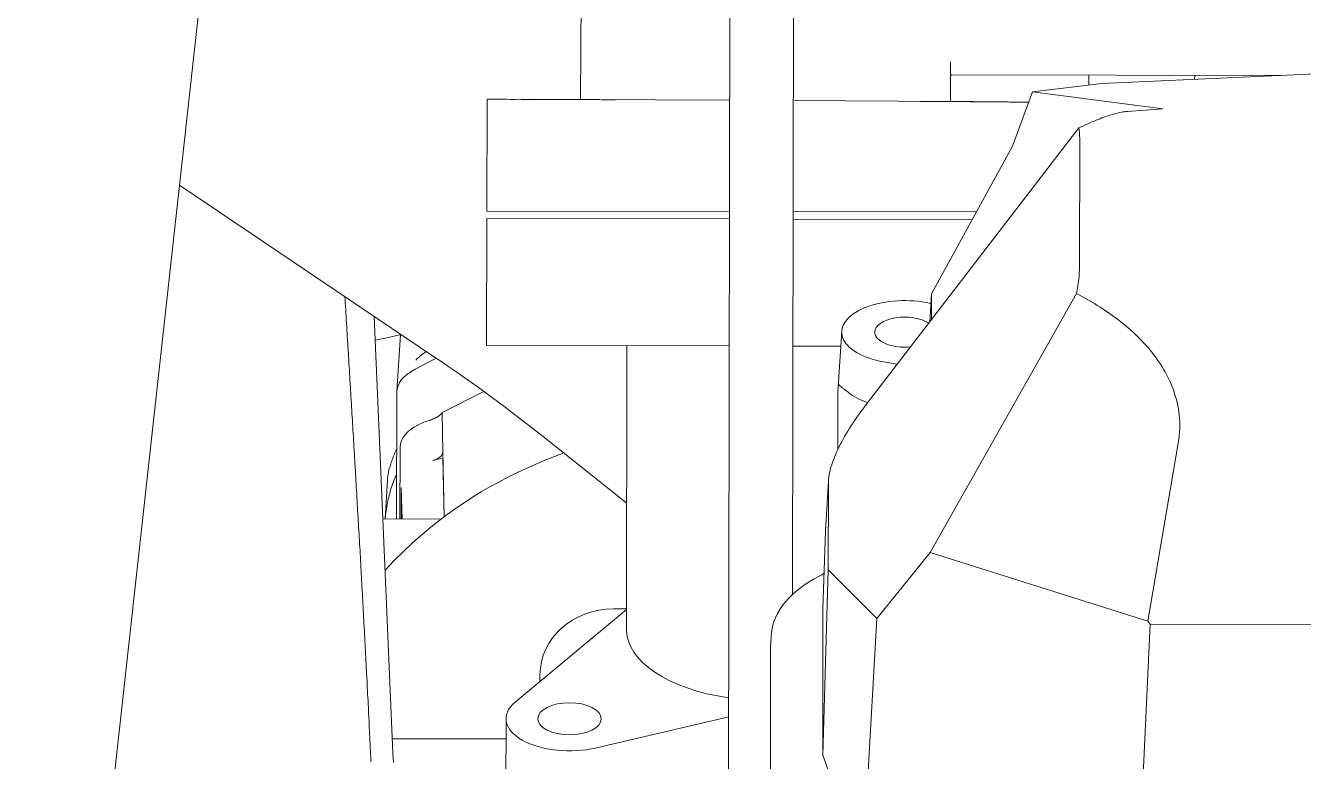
# Model space of a CAD drawing. Extents: x 766778 to 845620, y 133762 to 209800.
# Drawn here: x 784416.7 to 784607.9, y 191083.1 to 191193.3 of the extents above; entities that cross this region are included whole.
import ezdxf

# ---------------------------------------------------------------- set-up
doc = ezdxf.new("R2010")
doc.units = 0
doc.header["$MEASUREMENT"] = 0
doc.layers.get('0').update_dxf_attribs({"color": 1, "linetype": 'CONTINUOUS'})
doc.layers.add('LA-4748_SHOWN', color=2, linetype='CONTINUOUS', lineweight=53)

# ---------------------------------------------------------------- blocks, each defined once
blk = doc.blocks.new('ENGINE')
at = {"layer": 'LA-4748_SHOWN', "color": 252, "lineweight": 5}
for p, q in [((943367.47, 205658.89), (943399.24, 205938.27)), ((943451.31, 205880.37), (943451.73, 205927.64)), ((943472.93, 205746.94), (943473.73, 205899.29)), ((943482.76, 205806.15), (943483.25, 205899.24)), ((943506.66, 205879.88), (943506.71, 205885.79)), ((943506.84, 205883.83), (943506.7, 205883.76)), ((943506.89, 205883.85), (943506.84, 205883.83)), ((943506.88, 205883.85), (943556.13, 205883.59)), ((943506.9, 205883.85), (943506.89, 205883.85)), ((943527.39, 205882.25), (943527.4, 205883.74)), ((943529.33, 205882.47), (943572.77, 205884.28)), ((943543.22, 205883.05), (943543.23, 205883.66)), ((943515.93, 205873.14), (943518.93, 205881.28)), ((943518.93, 205881.28), (943529.33, 205882.47)), ((943538.45, 205878.68), (943518.93, 205881.28)), ((943437.23, 205863.71), (943437.31, 205880.44)), ((943440.28, 205880.43), (943437.31, 205880.44)), ((943443.91, 205880.41), (943437.31, 205880.44)), ((943440.28, 205880.43), (943440.72, 205880.42)), ((943440.72, 205880.42), (943441.15, 205880.42)), ((943441.15, 205880.42), (943441.57, 205880.42)), ((943441.57, 205880.42), (943441.99, 205880.42)), ((943441.99, 205880.42), (943442.4, 205880.41)), ((943442.4, 205880.41), (943442.81, 205880.41)), ((943442.81, 205880.41), (943443.22, 205880.41)), ((943443.22, 205880.41), (943443.62, 205880.41)), ((943443.62, 205880.41), (943444.01, 205880.4)), ((943443.94, 205880.41), (943443.91, 205880.41)), ((943444.03, 205880.41), (943443.94, 205880.41)), ((943444.01, 205880.4), (943444.4, 205880.4)), ((943444.17, 205880.41), (943444.03, 205880.41)), ((943444.37, 205880.41), (943444.17, 205880.41)), ((943444.62, 205880.41), (943444.37, 205880.41)), ((943444.4, 205880.4), (943444.79, 205880.4)), ((943444.91, 205880.4), (943444.62, 205880.41)), ((943444.79, 205880.4), (943445.17, 205880.4)), ((943445.23, 205880.4), (943444.91, 205880.4)), ((943445.17, 205880.4), (943445.55, 205880.39)), ((943445.6, 205880.4), (943445.23, 205880.4)), ((943445.55, 205880.39), (943445.92, 205880.39)), ((943446, 205880.4), (943445.6, 205880.4)), ((943445.92, 205880.39), (943446.3, 205880.39)), ((943446.42, 205880.4), (943446, 205880.4)), ((943446.3, 205880.39), (943446.66, 205880.39)), ((943446.86, 205880.39), (943446.42, 205880.4)), ((943446.66, 205880.39), (943447.03, 205880.38)), ((943446.86, 205880.39), (943447.74, 205880.39)), ((943447.03, 205880.38), (943447.39, 205880.38)), ((943447.39, 205880.38), (943447.75, 205880.38)), ((943448.17, 205880.39), (943447.74, 205880.39)), ((943447.75, 205880.38), (943448.11, 205880.37)), ((943448.11, 205880.37), (943448.46, 205880.37)), ((943448.6, 205880.38), (943448.17, 205880.39)), ((943448.46, 205880.37), (943448.81, 205880.37)), ((943449.01, 205880.38), (943448.6, 205880.38)), ((943448.81, 205880.37), (943449.16, 205880.37)), ((943449.38, 205880.38), (943449.01, 205880.38)), ((943449.16, 205880.37), (943449.51, 205880.36)), ((943449.72, 205880.38), (943449.38, 205880.38)), ((943449.51, 205880.36), (943449.85, 205880.36)), ((943450, 205880.38), (943449.72, 205880.38)), ((943449.85, 205880.36), (943450.19, 205880.36)), ((943450.25, 205880.38), (943450, 205880.38)), ((943450.19, 205880.36), (943450.53, 205880.36)), ((943450.45, 205880.37), (943450.25, 205880.38)), ((943450.6, 205880.37), (943450.45, 205880.37)), ((943450.53, 205880.36), (943450.87, 205880.35)), ((943450.68, 205880.37), (943450.6, 205880.37)), ((943450.71, 205880.37), (943450.68, 205880.37)), ((943451.31, 205880.37), (943450.71, 205880.37)), ((943450.87, 205880.35), (943451.21, 205880.35)), ((943451.21, 205880.35), (943451.55, 205880.35)), ((943473.63, 205880.17), (943451.31, 205880.37)), ((943451.55, 205880.35), (943451.88, 205880.35)), ((943451.88, 205880.35), (943452.21, 205880.34)), ((943452.21, 205880.34), (943452.54, 205880.34)), ((943452.54, 205880.34), (943452.87, 205880.34)), ((943452.87, 205880.34), (943453.2, 205880.34)), ((943453.2, 205880.34), (943453.53, 205880.33)), ((943453.53, 205880.33), (943453.86, 205880.33)), ((943453.86, 205880.33), (943454.19, 205880.33)), ((943454.19, 205880.33), (943454.51, 205880.32)), ((943454.51, 205880.32), (943454.84, 205880.32)), ((943454.84, 205880.32), (943455.16, 205880.32)), ((943455.16, 205880.32), (943455.49, 205880.32)), ((943455.49, 205880.32), (943455.81, 205880.31)), ((943455.81, 205880.31), (943456.14, 205880.31)), ((943456.14, 205880.31), (943456.46, 205880.31)), ((943506.66, 205879.88), (943483.15, 205880.09)), ((943506.66, 205879.88), (943507.91, 205879.86)), ((943507.92, 205879.86), (943507.91, 205879.86)), ((943507.93, 205879.86), (943507.92, 205879.86)), ((943507.96, 205879.86), (943507.93, 205879.86)), ((943508.01, 205879.86), (943507.96, 205879.86)), ((943508.06, 205879.86), (943508.01, 205879.86)), ((943508.13, 205879.86), (943508.06, 205879.86)), ((943508.21, 205879.86), (943508.13, 205879.86)), ((943508.3, 205879.86), (943508.21, 205879.86)), ((943508.4, 205879.86), (943508.3, 205879.86)), ((943508.51, 205879.86), (943508.4, 205879.86)), ((943508.63, 205879.85), (943508.51, 205879.86)), ((943508.75, 205879.85), (943508.63, 205879.85)), ((943508.89, 205879.85), (943508.75, 205879.85)), ((943509.03, 205879.85), (943508.89, 205879.85)), ((943509.18, 205879.85), (943509.03, 205879.85)), ((943509.35, 205879.85), (943509.18, 205879.85)), ((943509.52, 205879.84), (943509.35, 205879.85)), ((943509.7, 205879.84), (943509.52, 205879.84)), ((943509.88, 205879.84), (943509.7, 205879.84)), ((943510.07, 205879.84), (943509.88, 205879.84)), ((943510.27, 205879.83), (943510.07, 205879.84)), ((943510.47, 205879.83), (943510.27, 205879.83)), ((943510.66, 205879.83), (943510.47, 205879.83)), ((943510.64, 205879.82), (943510.79, 205879.82)), ((943510.86, 205879.83), (943510.66, 205879.83)), ((943510.79, 205879.82), (943510.94, 205879.82)), ((943510.94, 205879.82), (943511.09, 205879.81)), ((943511.18, 205879.82), (943510.95, 205879.83)), ((943511.09, 205879.81), (943511.24, 205879.81)), ((943511.42, 205879.82), (943511.18, 205879.82)), ((943511.24, 205879.81), (943511.39, 205879.81)), ((943511.39, 205879.81), (943511.54, 205879.81)), ((943511.65, 205879.82), (943511.42, 205879.82)), ((943511.54, 205879.81), (943511.7, 205879.81)), ((943511.89, 205879.81), (943511.65, 205879.82)), ((943511.7, 205879.81), (943511.85, 205879.81)), ((943511.85, 205879.81), (943512, 205879.8)), ((943512.13, 205879.81), (943511.89, 205879.81)), ((943512, 205879.8), (943512.16, 205879.8)), ((943512.36, 205879.81), (943512.13, 205879.81)), ((943512.16, 205879.8), (943512.31, 205879.8)), ((943512.31, 205879.8), (943512.47, 205879.8)), ((943512.59, 205879.81), (943512.36, 205879.81)), ((943512.47, 205879.8), (943512.62, 205879.8)), ((943512.81, 205879.8), (943512.59, 205879.81)), ((943512.62, 205879.8), (943512.78, 205879.8)), ((943512.78, 205879.8), (943512.93, 205879.79)), ((943513.02, 205879.8), (943512.81, 205879.8)), ((943512.93, 205879.79), (943513.09, 205879.79)), ((943513.22, 205879.8), (943513.02, 205879.8)), ((943513.09, 205879.79), (943513.25, 205879.79)), ((943513.41, 205879.8), (943513.22, 205879.8)), ((943513.25, 205879.79), (943513.41, 205879.79)), ((943513.58, 205879.79), (943513.41, 205879.8)), ((943513.41, 205879.79), (943513.57, 205879.79)), ((943513.57, 205879.79), (943513.73, 205879.78)), ((943513.75, 205879.79), (943513.58, 205879.79)), ((943513.73, 205879.78), (943513.89, 205879.78)), ((943513.91, 205879.79), (943513.75, 205879.79)), ((943513.89, 205879.78), (943514.05, 205879.78)), ((943514.06, 205879.79), (943513.91, 205879.79)), ((943514.05, 205879.78), (943514.21, 205879.78)), ((943514.19, 205879.79), (943514.06, 205879.79)), ((943514.31, 205879.78), (943514.19, 205879.79)), ((943514.21, 205879.78), (943514.37, 205879.78)), ((943514.42, 205879.78), (943514.31, 205879.78)), ((943514.37, 205879.78), (943514.53, 205879.78)), ((943514.51, 205879.78), (943514.42, 205879.78)), ((943514.58, 205879.78), (943514.51, 205879.78)), ((943514.53, 205879.78), (943514.69, 205879.77)), ((943514.64, 205879.78), (943514.58, 205879.78)), ((943514.68, 205879.78), (943514.64, 205879.78)), ((943514.7, 205879.78), (943514.68, 205879.78)), ((943514.69, 205879.77), (943514.85, 205879.77)), ((943514.71, 205879.78), (943514.7, 205879.78)), ((943514.71, 205879.78), (943518.36, 205879.73)), ((943514.85, 205879.77), (943515, 205879.77)), ((943515, 205879.77), (943515.16, 205879.77)), ((943515.16, 205879.77), (943515.32, 205879.77)), ((943515.32, 205879.77), (943515.48, 205879.76)), ((943515.48, 205879.76), (943515.65, 205879.76)), ((943515.65, 205879.76), (943515.81, 205879.76)), ((943515.81, 205879.76), (943515.97, 205879.76)), ((943515.97, 205879.76), (943516.14, 205879.76)), ((943516.14, 205879.76), (943516.3, 205879.76)), ((943516.3, 205879.76), (943516.47, 205879.75)), ((943516.47, 205879.75), (943516.63, 205879.75)), ((943516.63, 205879.75), (943516.8, 205879.75)), ((943516.8, 205879.75), (943516.97, 205879.75)), ((943516.97, 205879.75), (943517.14, 205879.75)), ((943517.14, 205879.75), (943517.31, 205879.74)), ((943517.31, 205879.74), (943517.48, 205879.74)), ((943517.48, 205879.74), (943517.65, 205879.74)), ((943517.65, 205879.74), (943517.82, 205879.74)), ((943517.82, 205879.74), (943517.99, 205879.74)), ((943517.99, 205879.74), (943518.17, 205879.73)), ((943518.17, 205879.73), (943518.34, 205879.73)), ((943529.04, 205877.22), (943529.33, 205877.33)), ((943529.33, 205877.33), (943529.62, 205877.44)), ((943529.62, 205877.44), (943529.91, 205877.54)), ((943529.91, 205877.54), (943530.19, 205877.63)), ((943530.19, 205877.63), (943530.46, 205877.72)), ((943530.46, 205877.72), (943530.73, 205877.8)), ((943530.73, 205877.8), (943530.99, 205877.88)), ((943530.99, 205877.88), (943531.25, 205877.95)), ((943531.25, 205877.95), (943531.51, 205878.01)), ((943531.51, 205878.01), (943531.76, 205878.07)), ((943531.76, 205878.07), (943532, 205878.12)), ((943532, 205878.12), (943532.24, 205878.17)), ((943532.24, 205878.17), (943532.47, 205878.21)), ((943532.47, 205878.21), (943532.7, 205878.24)), ((943532.7, 205878.24), (943532.92, 205878.27)), ((943532.92, 205878.27), (943533.14, 205878.29)), ((943538.45, 205878.68), (943533.14, 205878.29)), ((943525.88, 205875.85), (943493.74, 205834.35)), ((943525.88, 205875.85), (943526.22, 205876)), ((943526.22, 205876), (943526.55, 205876.16)), ((943526.55, 205876.16), (943526.87, 205876.31)), ((943526.87, 205876.31), (943527.19, 205876.45)), ((943527.19, 205876.45), (943527.51, 205876.59)), ((943527.51, 205876.59), (943527.83, 205876.73)), ((943527.83, 205876.73), (943528.14, 205876.86)), ((943528.14, 205876.86), (943528.44, 205876.98)), ((943528.44, 205876.98), (943528.74, 205877.1)), ((943528.74, 205877.1), (943529.04, 205877.22)), ((943525.89, 205855.02), (943525.99, 205874.32)), ((943515.93, 205873.14), (943503.72, 205851.09)), ((943391.22, 205867.74), (943429.33, 205841.88)), ((943437.12, 205843.59), (943437.22, 205862.59)), ((943437.22, 205862.59), (943473.54, 205862.4)), ((943437.23, 205863.71), (943473.54, 205863.52)), ((943483.06, 205863.47), (943510.49, 205863.33)), ((943483.06, 205862.35), (943509.87, 205862.21)), ((943415.93, 205850.98), (943415.96, 205850.48)), ((943503.41, 205812.4), (943525.43, 205851.05)), ((943503.44, 205846.86), (943503.72, 205851.09)), ((943503.7, 205847.2), (943503.72, 205851.09)), ((943525.89, 205850.8), (943525.43, 205851.05)), ((943526.34, 205850.56), (943525.89, 205850.8)), ((943526.79, 205850.31), (943526.34, 205850.56)), ((943415.96, 205850.48), (943415.98, 205849.98)), ((943415.98, 205849.98), (943416.01, 205849.48)), ((943416.01, 205849.48), (943416.04, 205848.98)), ((943416.04, 205848.98), (943416.07, 205848.48)), ((943503.62, 205849.67), (943502.93, 205849.79)), ((943527.23, 205850.05), (943526.79, 205850.31)), ((943527.67, 205849.8), (943527.23, 205850.05)), ((943528.1, 205849.54), (943527.67, 205849.8)), ((943528.53, 205849.27), (943528.1, 205849.54)), ((943528.95, 205849.01), (943528.53, 205849.27)), ((943529.36, 205848.74), (943528.95, 205849.01)), ((943529.77, 205848.46), (943529.36, 205848.74)), ((943416.07, 205848.48), (943416.1, 205847.98)), ((943416.1, 205847.98), (943416.13, 205847.48)), ((943416.13, 205847.48), (943416.16, 205846.98)), ((943416.16, 205846.98), (943416.19, 205846.48)), ((943420.31, 205848.01), (943421.6, 205815.34)), ((943530.17, 205848.19), (943529.77, 205848.46)), ((943530.57, 205847.91), (943530.17, 205848.19)), ((943530.96, 205847.62), (943530.57, 205847.91)), ((943531.35, 205847.33), (943530.96, 205847.62)), ((943531.73, 205847.04), (943531.35, 205847.33)), ((943532.1, 205846.75), (943531.73, 205847.04)), ((943532.47, 205846.45), (943532.1, 205846.75)), ((943416.19, 205846.48), (943416.22, 205845.98)), ((943416.22, 205845.98), (943416.25, 205845.48)), ((943416.25, 205845.48), (943416.27, 205844.98)), ((943416.27, 205844.98), (943416.3, 205844.48)), ((943422.41, 205844.86), (943420.45, 205844.45)), ((943424.35, 205845.27), (943422.41, 205844.86)), ((943424.22, 205845.24), (943423.67, 205836.82)), ((943490.27, 205845.56), (943489.67, 205836.48)), ((943532.83, 205846.15), (943532.47, 205846.45)), ((943533.19, 205845.85), (943532.83, 205846.15)), ((943533.54, 205845.54), (943533.19, 205845.85)), ((943533.88, 205845.23), (943533.54, 205845.54)), ((943534.22, 205844.91), (943533.88, 205845.23)), ((943534.55, 205844.59), (943534.22, 205844.91)), ((943416.3, 205844.48), (943416.33, 205843.98)), ((943416.33, 205843.98), (943416.36, 205843.48)), ((943416.36, 205843.48), (943416.39, 205842.98)), ((943416.39, 205842.98), (943416.42, 205842.48)), ((943437.12, 205843.59), (943473.44, 205843.4)), ((943457.9, 205801.03), (943458.12, 205843.48)), ((943482.96, 205843.35), (943490.12, 205843.31)), ((943534.87, 205844.27), (943534.55, 205844.59)), ((943535.19, 205843.94), (943534.87, 205844.27)), ((943535.5, 205843.61), (943535.19, 205843.94)), ((943535.8, 205843.27), (943535.5, 205843.61)), ((943536.1, 205842.93), (943535.8, 205843.27)), ((943536.38, 205842.59), (943536.1, 205842.93)), ((943416.42, 205842.48), (943416.45, 205841.98)), ((943416.45, 205841.98), (943416.48, 205841.48)), ((943416.48, 205841.48), (943416.5, 205840.98)), ((943416.5, 205840.98), (943416.53, 205840.48)), ((943426.43, 205840.1), (943429.56, 205841.73)), ((943426.5, 205841.44), (943426.56, 205841.5)), ((943426.56, 205841.5), (943426.62, 205841.56)), ((943426.62, 205841.56), (943426.68, 205841.61)), ((943426.68, 205841.61), (943426.75, 205841.67)), ((943426.75, 205841.67), (943426.81, 205841.73)), ((943426.81, 205841.73), (943426.87, 205841.78)), ((943426.87, 205841.78), (943426.93, 205841.84)), ((943426.93, 205841.84), (943427, 205841.9)), ((943427, 205841.9), (943427.06, 205841.95)), ((943427.06, 205841.95), (943427.13, 205842.01)), ((943427.13, 205842.01), (943427.19, 205842.06)), ((943427.19, 205842.06), (943427.26, 205842.12)), ((943427.26, 205842.12), (943427.32, 205842.17)), ((943427.32, 205842.17), (943427.39, 205842.22)), ((943427.39, 205842.22), (943427.46, 205842.28)), ((943427.46, 205842.28), (943427.52, 205842.33)), ((943427.52, 205842.33), (943427.59, 205842.38)), ((943427.59, 205842.38), (943427.66, 205842.43)), ((943427.66, 205842.43), (943427.73, 205842.48)), ((943427.73, 205842.48), (943427.8, 205842.53)), ((943427.8, 205842.53), (943427.87, 205842.58)), ((943427.87, 205842.58), (943427.94, 205842.63)), ((943427.94, 205842.63), (943428.01, 205842.68)), ((943428.01, 205842.68), (943428.08, 205842.73)), ((943430.39, 205841.16), (943429.33, 205841.88)), ((943431.45, 205840.43), (943430.39, 205841.16)), ((943536.67, 205842.24), (943536.38, 205842.59)), ((943536.94, 205841.89), (943536.67, 205842.24)), ((943537.21, 205841.53), (943536.94, 205841.89)), ((943537.47, 205841.17), (943537.21, 205841.53)), ((943537.72, 205840.8), (943537.47, 205841.17)), ((943416.53, 205840.48), (943416.56, 205839.98)), ((943416.56, 205839.98), (943416.59, 205839.48)), ((943416.59, 205839.48), (943416.62, 205838.98)), ((943432.5, 205839.69), (943431.45, 205840.43)), ((943433.56, 205838.95), (943432.5, 205839.69)), ((943496.49, 205840.94), (943498.55, 205840.56)), ((943537.96, 205840.43), (943537.72, 205840.8)), ((943538.2, 205840.06), (943537.96, 205840.43)), ((943538.43, 205839.68), (943538.2, 205840.06)), ((943538.64, 205839.29), (943538.43, 205839.68)), ((943538.85, 205838.9), (943538.64, 205839.29)), ((943416.62, 205838.98), (943416.65, 205838.48)), ((943416.65, 205838.48), (943416.68, 205837.98)), ((943416.68, 205837.98), (943416.7, 205837.48)), ((943416.7, 205837.48), (943416.73, 205836.98)), ((943435.66, 205837.44), (943433.56, 205838.95)), ((943437.76, 205835.9), (943435.66, 205837.44)), ((943489.75, 205837.69), (943489.76, 205837.66)), ((943489.76, 205837.66), (943489.77, 205837.62)), ((943489.77, 205837.62), (943489.79, 205837.58)), ((943489.79, 205837.58), (943489.81, 205837.55)), ((943489.81, 205837.55), (943489.83, 205837.51)), ((943489.83, 205837.51), (943489.86, 205837.47)), ((943489.86, 205837.47), (943489.9, 205837.43)), ((943489.9, 205837.43), (943489.94, 205837.39)), ((943489.94, 205837.39), (943489.98, 205837.35)), ((943489.98, 205837.35), (943490.03, 205837.3)), ((943490.03, 205837.3), (943490.09, 205837.26)), ((943490.09, 205837.26), (943490.15, 205837.21)), ((943490.15, 205837.21), (943490.21, 205837.16)), ((943490.21, 205837.16), (943490.28, 205837.1)), ((943539.05, 205838.5), (943538.85, 205838.9)), ((943539.25, 205838.1), (943539.05, 205838.5)), ((943539.43, 205837.69), (943539.25, 205838.1)), ((943539.6, 205837.28), (943539.43, 205837.69)), ((943539.77, 205836.86), (943539.6, 205837.28)), ((943416.73, 205836.98), (943416.76, 205836.48)), ((943416.76, 205836.48), (943416.79, 205835.98)), ((943416.79, 205835.98), (943416.82, 205835.48)), ((943416.82, 205835.48), (943416.85, 205834.98)), ((943423.56, 205817.67), (943423.66, 205836.67)), ((943430.44, 205833.56), (943436.68, 205836.7)), ((943439.85, 205834.34), (943437.76, 205835.9)), ((943489.66, 205836.33), (943489.62, 205827.83)), ((943490.28, 205837.1), (943490.35, 205837.05)), ((943490.35, 205837.05), (943490.43, 205836.99)), ((943490.43, 205836.99), (943490.52, 205836.93)), ((943490.52, 205836.93), (943490.61, 205836.86)), ((943490.61, 205836.86), (943490.7, 205836.79)), ((943490.7, 205836.79), (943490.8, 205836.72)), ((943490.8, 205836.72), (943490.9, 205836.64)), ((943490.9, 205836.64), (943491.01, 205836.55)), ((943491.01, 205836.55), (943491.13, 205836.46)), ((943491.13, 205836.46), (943491.24, 205836.37)), ((943539.92, 205836.44), (943539.77, 205836.86)), ((943540.06, 205836.01), (943539.92, 205836.44)), ((943540.2, 205835.57), (943540.06, 205836.01)), ((943540.32, 205835.13), (943540.2, 205835.57)), ((943416.85, 205834.98), (943416.87, 205834.48)), ((943416.87, 205834.48), (943416.9, 205833.98)), ((943416.9, 205833.98), (943416.93, 205833.48)), ((943416.93, 205833.48), (943416.96, 205832.98)), ((943430.25, 205833.34), (943430.2, 205833.29)), ((943430.3, 205833.4), (943430.25, 205833.34)), ((943430.35, 205833.45), (943430.3, 205833.4)), ((943430.4, 205833.5), (943430.35, 205833.45)), ((943430.44, 205833.56), (943430.4, 205833.5)), ((943430.44, 205833.56), (943430.53, 205827.69)), ((943441.92, 205832.75), (943439.85, 205834.34)), ((943493.1, 205833.5), (943492.79, 205833.08)), ((943493.42, 205833.92), (943493.1, 205833.5)), ((943493.74, 205834.35), (943493.42, 205833.92)), ((943540.43, 205834.68), (943540.32, 205835.13)), ((943540.53, 205834.23), (943540.43, 205834.68)), ((943540.61, 205833.76), (943540.53, 205834.23)), ((943540.68, 205833.29), (943540.61, 205833.76)), ((943416.96, 205832.98), (943416.99, 205832.48)), ((943416.99, 205832.48), (943417.02, 205831.98)), ((943417.02, 205831.98), (943417.04, 205831.48)), ((943417.04, 205831.48), (943417.07, 205830.98)), ((943428.81, 205832.51), (943428.71, 205832.48)), ((943428.91, 205832.55), (943428.81, 205832.51)), ((943429, 205832.58), (943428.91, 205832.55)), ((943429.09, 205832.62), (943429, 205832.58)), ((943429.18, 205832.65), (943429.09, 205832.62)), ((943429.27, 205832.69), (943429.18, 205832.65)), ((943429.36, 205832.73), (943429.27, 205832.69)), ((943429.44, 205832.77), (943429.36, 205832.73)), ((943429.52, 205832.82), (943429.44, 205832.77)), ((943429.6, 205832.86), (943429.52, 205832.82)), ((943429.68, 205832.9), (943429.6, 205832.86)), ((943429.75, 205832.95), (943429.68, 205832.9)), ((943429.83, 205833), (943429.75, 205832.95)), ((943429.9, 205833.04), (943429.83, 205833)), ((943429.96, 205833.09), (943429.9, 205833.04)), ((943430.03, 205833.14), (943429.96, 205833.09)), ((943430.09, 205833.19), (943430.03, 205833.14)), ((943430.15, 205833.24), (943430.09, 205833.19)), ((943430.2, 205833.29), (943430.15, 205833.24)), ((943443.98, 205831.15), (943441.92, 205832.75)), ((943491.65, 205831.42), (943491.38, 205831.01)), ((943491.92, 205831.83), (943491.65, 205831.42)), ((943492.2, 205832.24), (943491.92, 205831.83)), ((943492.49, 205832.66), (943492.2, 205832.24)), ((943492.79, 205833.08), (943492.49, 205832.66)), ((943540.74, 205832.81), (943540.68, 205833.29)), ((943540.78, 205832.32), (943540.74, 205832.81)), ((943540.8, 205831.82), (943540.78, 205832.32)), ((943540.81, 205831.3), (943540.8, 205831.82)), ((943417.07, 205830.98), (943417.1, 205830.48)), ((943417.1, 205830.48), (943417.13, 205829.98)), ((943417.13, 205829.98), (943417.16, 205829.48)), ((943417.16, 205829.48), (943417.18, 205828.98)), ((943446.03, 205829.53), (943443.98, 205831.15)), ((943446.03, 205829.53), (943457.83, 205820.07)), ((943490.65, 205829.8), (943490.43, 205829.4)), ((943490.89, 205830.2), (943490.65, 205829.8)), ((943491.13, 205830.6), (943490.89, 205830.2)), ((943491.38, 205831.01), (943491.13, 205830.6)), ((943540.65, 205829.15), (943540.72, 205829.71)), ((943540.72, 205829.71), (943540.77, 205830.25)), ((943540.77, 205830.25), (943540.8, 205830.78)), ((943540.8, 205830.78), (943540.81, 205831.3)), ((943417.18, 205828.98), (943417.21, 205828.48)), ((943417.21, 205828.48), (943417.24, 205827.98)), ((943417.24, 205827.98), (943417.27, 205827.48)), ((943423.25, 205827.36), (943423.34, 205827.56)), ((943423.34, 205827.56), (943423.43, 205827.77)), ((943423.43, 205827.77), (943423.52, 205827.97)), ((943423.52, 205827.97), (943423.62, 205828.18)), ((943424.06, 205817.67), (943424.12, 205828.44)), ((943430.51, 205827.56), (943430.5, 205827.49)), ((943430.52, 205827.62), (943430.51, 205827.56)), ((943430.53, 205827.69), (943430.52, 205827.62)), ((943430.53, 205827.69), (943430.52, 205826.74)), ((943430.53, 205827.69), (943430.68, 205817.97)), ((943489.62, 205827.83), (943489.44, 205827.45)), ((943489.81, 205828.22), (943489.62, 205827.83)), ((943490, 205828.61), (943489.81, 205828.22)), ((943490.21, 205829), (943490, 205828.61)), ((943490.43, 205829.4), (943490.21, 205829)), ((943535.95, 205802), (943540.56, 205828.59)), ((943540.56, 205828.59), (943540.65, 205829.15)), ((943417.27, 205827.48), (943417.3, 205826.98)), ((943417.3, 205826.98), (943417.32, 205826.48)), ((943417.32, 205826.48), (943417.35, 205825.98)), ((943417.35, 205825.98), (943417.38, 205825.48)), ((943422.6, 205825.55), (943422.66, 205825.75)), ((943422.66, 205825.75), (943422.72, 205825.94)), ((943422.72, 205825.94), (943422.78, 205826.14)), ((943422.78, 205826.14), (943422.85, 205826.34)), ((943422.85, 205826.34), (943422.93, 205826.54)), ((943422.93, 205826.54), (943423, 205826.75)), ((943423, 205826.75), (943423.08, 205826.95)), ((943423.08, 205826.95), (943423.16, 205827.15)), ((943423.16, 205827.15), (943423.25, 205827.36)), ((943429.13, 205826.44), (943429.02, 205826.41)), ((943429.24, 205826.48), (943429.13, 205826.44)), ((943429.35, 205826.52), (943429.24, 205826.48)), ((943429.45, 205826.56), (943429.35, 205826.52)), ((943429.55, 205826.6), (943429.45, 205826.56)), ((943429.64, 205826.64), (943429.55, 205826.6)), ((943429.73, 205826.69), (943429.64, 205826.64)), ((943429.81, 205826.74), (943429.73, 205826.69)), ((943429.9, 205826.79), (943429.81, 205826.74)), ((943429.97, 205826.84), (943429.9, 205826.79)), ((943430.05, 205826.89), (943429.97, 205826.84)), ((943430.11, 205826.95), (943430.05, 205826.89)), ((943430.18, 205827), (943430.11, 205826.95)), ((943430.23, 205827.06), (943430.18, 205827)), ((943430.29, 205827.12), (943430.23, 205827.06)), ((943430.34, 205827.18), (943430.29, 205827.12)), ((943430.38, 205827.24), (943430.34, 205827.18)), ((943430.42, 205827.3), (943430.38, 205827.24)), ((943430.45, 205827.37), (943430.42, 205827.3)), ((943430.48, 205827.43), (943430.45, 205827.37)), ((943430.5, 205827.49), (943430.48, 205827.43)), ((943430.65, 205817.95), (943430.52, 205826.74)), ((943442.98, 205825.17), (943444.4, 205825.8)), ((943444.4, 205825.8), (943445.81, 205826.39)), ((943445.81, 205826.39), (943447.21, 205826.94)), ((943447.21, 205826.94), (943448.61, 205827.46)), ((943488.83, 205825.93), (943488.71, 205825.56)), ((943488.97, 205826.31), (943488.83, 205825.93)), ((943489.11, 205826.68), (943488.97, 205826.31)), ((943489.27, 205827.06), (943489.11, 205826.68)), ((943489.44, 205827.45), (943489.27, 205827.06)), ((943417.38, 205825.48), (943417.41, 205824.97)), ((943417.41, 205824.97), (943417.43, 205824.47)), ((943417.43, 205824.47), (943417.46, 205823.97)), ((943417.46, 205823.97), (943417.49, 205823.47)), ((943422.22, 205823.64), (943422.23, 205823.83)), ((943422.23, 205823.83), (943422.26, 205824.01)), ((943422.26, 205824.01), (943422.28, 205824.2)), ((943422.28, 205824.2), (943422.32, 205824.39)), ((943422.32, 205824.39), (943422.35, 205824.58)), ((943422.35, 205824.58), (943422.39, 205824.77)), ((943422.39, 205824.77), (943422.44, 205824.96)), ((943422.44, 205824.96), (943422.49, 205825.16)), ((943422.49, 205825.16), (943422.54, 205825.35)), ((943422.54, 205825.35), (943422.6, 205825.55)), ((943423.37, 205823.9), (943423.26, 205823.64)), ((943423.48, 205824.15), (943423.37, 205823.9)), ((943423.6, 205824.39), (943423.48, 205824.15)), ((943438.86, 205823.15), (943440.21, 205823.85)), ((943440.21, 205823.85), (943441.58, 205824.52)), ((943441.58, 205824.52), (943442.98, 205825.17)), ((943488.27, 205823.77), (943488.23, 205823.42)), ((943488.33, 205824.12), (943488.27, 205823.77)), ((943488.4, 205824.47), (943488.33, 205824.12)), ((943488.49, 205824.83), (943488.4, 205824.47)), ((943488.59, 205825.2), (943488.49, 205824.83)), ((943488.71, 205825.56), (943488.59, 205825.2)), ((943417.49, 205823.47), (943417.52, 205822.97)), ((943417.52, 205822.97), (943417.54, 205822.47)), ((943417.54, 205822.47), (943417.57, 205821.97)), ((943417.57, 205821.97), (943417.6, 205821.47)), ((943421.84, 205817.68), (943422.2, 205823.46)), ((943422.2, 205823.46), (943422.22, 205823.64)), ((943422.68, 205822.06), (943422.6, 205821.79)), ((943422.77, 205822.33), (943422.68, 205822.06)), ((943422.86, 205822.6), (943422.77, 205822.33)), ((943422.95, 205822.87), (943422.86, 205822.6)), ((943423.05, 205823.13), (943422.95, 205822.87)), ((943423.15, 205823.39), (943423.05, 205823.13)), ((943423.26, 205823.64), (943423.15, 205823.39)), ((943424.25, 205817.67), (943424.27, 205822.38)), ((943424.39, 205817.66), (943424.27, 205822.31)), ((943436.23, 205821.67), (943437.53, 205822.42)), ((943437.53, 205822.42), (943438.86, 205823.15)), ((943488.2, 205823.05), (943487.78, 205816.46)), ((943488.19, 205822.74), (943488.12, 205809.82)), ((943488.2, 205823.08), (943488.19, 205822.74)), ((943488.23, 205823.42), (943488.2, 205823.08)), ((943417.6, 205821.47), (943417.63, 205820.97)), ((943417.63, 205820.97), (943417.65, 205820.47)), ((943417.65, 205820.47), (943417.68, 205819.97)), ((943417.68, 205819.97), (943417.71, 205819.47)), ((943422.19, 205820.09), (943422.14, 205819.8)), ((943422.25, 205820.38), (943422.19, 205820.09)), ((943422.31, 205820.67), (943422.25, 205820.38)), ((943422.38, 205820.95), (943422.31, 205820.67)), ((943422.45, 205821.24), (943422.38, 205820.95)), ((943422.53, 205821.51), (943422.45, 205821.24)), ((943422.6, 205821.79), (943422.53, 205821.51)), ((943432.39, 205819.21), (943433.66, 205820.06)), ((943433.66, 205820.06), (943434.93, 205820.88)), ((943434.93, 205820.88), (943436.23, 205821.67)), ((943458, 205819.94), (943457.83, 205820.07)), ((943417.71, 205819.47), (943417.73, 205818.97)), ((943417.73, 205818.97), (943417.76, 205818.47)), ((943417.76, 205818.47), (943417.79, 205817.97)), ((943421.91, 205818.3), (943421.88, 205817.99)), ((943421.95, 205818.6), (943421.91, 205818.3)), ((943421.99, 205818.91), (943421.95, 205818.6)), ((943422.04, 205819.21), (943421.99, 205818.91)), ((943422.09, 205819.5), (943422.04, 205819.21)), ((943422.14, 205819.8), (943422.09, 205819.5)), ((943429.89, 205817.38), (943431.14, 205818.31)), ((943431.14, 205818.31), (943432.39, 205819.21)), ((943417.79, 205817.97), (943417.82, 205817.47)), ((943417.82, 205817.47), (943417.84, 205816.97)), ((943417.84, 205816.97), (943417.87, 205816.47)), ((943417.87, 205816.47), (943417.9, 205815.97)), ((943421.5, 205817.68), (943430.22, 205817.63)), ((943421.88, 205817.99), (943421.85, 205817.68)), ((943427.42, 205815.39), (943428.65, 205816.41)), ((943428.65, 205816.41), (943429.89, 205817.38)), ((943487.76, 205816.14), (943487.77, 205816.17)), ((943487.76, 205816.11), (943487.76, 205816.14)), ((943487.76, 205816.08), (943487.76, 205816.11)), ((943487.77, 205816.34), (943487.78, 205816.37)), ((943487.77, 205816.3), (943487.77, 205816.34)), ((943487.77, 205816.27), (943487.77, 205816.3)), ((943487.77, 205816.24), (943487.77, 205816.27)), ((943487.77, 205816.21), (943487.77, 205816.24)), ((943487.77, 205816.17), (943487.77, 205816.21)), ((943487.78, 205816.43), (943487.78, 205816.46)), ((943487.78, 205816.4), (943487.78, 205816.43)), ((943487.78, 205816.37), (943487.78, 205816.4)), ((943417.9, 205815.97), (943417.92, 205815.47)), ((943417.92, 205815.47), (943417.95, 205814.97)), ((943417.95, 205814.97), (943417.98, 205814.47)), ((943417.98, 205814.47), (943418, 205813.97)), ((943421.6, 205815.34), (943422.88, 205782.67)), ((943425.93, 205814.1), (943427.42, 205815.39)), ((943487.32, 205803.95), (943487.74, 205815.68)), ((943487.74, 205815.68), (943487.75, 205815.72)), ((943487.75, 205815.95), (943487.76, 205815.98)), ((943487.75, 205815.91), (943487.75, 205815.95)), ((943487.75, 205815.88), (943487.75, 205815.91)), ((943487.75, 205815.85), (943487.75, 205815.88)), ((943487.75, 205815.82), (943487.75, 205815.85)), ((943487.75, 205815.78), (943487.75, 205815.82)), ((943487.75, 205815.75), (943487.75, 205815.78)), ((943487.75, 205815.72), (943487.75, 205815.75)), ((943487.76, 205816.04), (943487.76, 205816.08)), ((943487.76, 205816.01), (943487.76, 205816.04)), ((943487.76, 205815.98), (943487.76, 205816.01)), ((943418, 205813.97), (943418.03, 205813.47)), ((943418.03, 205813.47), (943418.06, 205812.97)), ((943418.06, 205812.97), (943418.08, 205812.47)), ((943418.08, 205812.47), (943418.11, 205811.97)), ((943423.13, 205811.41), (943424.5, 205812.77)), ((943424.5, 205812.77), (943425.93, 205814.1)), ((943503.41, 205812.4), (943495.37, 205802.54)), ((943535.95, 205802), (943503.41, 205812.4)), ((943418.11, 205811.97), (943418.13, 205811.47)), ((943418.13, 205811.47), (943418.16, 205810.97)), ((943418.16, 205810.97), (943418.19, 205810.47)), ((943418.19, 205810.47), (943418.21, 205809.97)), ((943421.81, 205810.01), (943423.13, 205811.41)), ((943418.21, 205809.97), (943418.24, 205809.47)), ((943418.24, 205809.47), (943418.26, 205808.97)), ((943418.26, 205808.97), (943418.29, 205808.47)), ((943418.29, 205808.47), (943418.32, 205807.97)), ((943486.01, 205808.48), (943485.28, 205808.05)), ((943486.77, 205808.89), (943486.01, 205808.48)), ((943487.16, 205809.1), (943486.77, 205808.89)), ((943487.51, 205809.32), (943487.16, 205809.1)), ((943487.2, 205782.08), (943488.12, 205809.82)), ((943495.37, 205802.54), (943488.12, 205809.82)), ((943418.32, 205807.97), (943418.34, 205807.47)), ((943418.34, 205807.47), (943418.37, 205806.97)), ((943418.37, 205806.97), (943418.39, 205806.47)), ((943483.32, 205806.64), (943482.74, 205806.13)), ((943483.93, 205807.13), (943483.32, 205806.64)), ((943484.59, 205807.6), (943483.93, 205807.13)), ((943485.28, 205808.05), (943484.59, 205807.6)), ((943418.39, 205806.47), (943418.42, 205805.97)), ((943418.42, 205805.97), (943418.45, 205805.47)), ((943418.45, 205805.47), (943418.47, 205804.97)), ((943418.47, 205804.97), (943418.5, 205804.47)), ((943481.71, 205805.06), (943481.27, 205804.5)), ((943482.21, 205805.61), (943481.71, 205805.06)), ((943482.74, 205806.13), (943482.21, 205805.61)), ((943418.5, 205804.47), (943418.52, 205803.97)), ((943418.52, 205803.97), (943418.55, 205803.47)), ((943418.55, 205803.47), (943418.57, 205802.97)), ((943418.57, 205802.97), (943418.6, 205802.47)), ((943441.21, 205790.21), (943457.91, 205804)), ((943457.47, 205804.09), (943455.98, 205804.1)), ((943457.47, 205804.09), (943457.51, 205804.09)), ((943457.53, 205804.09), (943457.51, 205804.09)), ((943457.55, 205804.09), (943457.53, 205804.09)), ((943457.57, 205804.09), (943457.55, 205804.09)), ((943457.59, 205804.09), (943457.57, 205804.09)), ((943457.6, 205804.09), (943457.59, 205804.09)), ((943457.62, 205804.09), (943457.6, 205804.09)), ((943457.64, 205804.09), (943457.62, 205804.09)), ((943457.66, 205804.09), (943457.64, 205804.09)), ((943457.68, 205804.09), (943457.66, 205804.09)), ((943457.7, 205804.09), (943457.68, 205804.09)), ((943457.72, 205804.09), (943457.7, 205804.09)), ((943457.74, 205804.09), (943457.72, 205804.09)), ((943457.75, 205804.09), (943457.74, 205804.09)), ((943457.77, 205804.09), (943457.75, 205804.09)), ((943457.79, 205804.09), (943457.77, 205804.09)), ((943457.81, 205804.09), (943457.79, 205804.09)), ((943457.82, 205804.09), (943457.81, 205804.09)), ((943457.84, 205804.09), (943457.82, 205804.09)), ((943457.86, 205804.09), (943457.84, 205804.09)), ((943457.88, 205804.09), (943457.86, 205804.09)), ((943457.89, 205804.09), (943457.88, 205804.09)), ((943457.91, 205804.09), (943457.89, 205804.09)), ((943480.21, 205802.7), (943479.97, 205802.07)), ((943480.51, 205803.32), (943480.21, 205802.7)), ((943480.86, 205803.92), (943480.51, 205803.32)), ((943481.27, 205804.5), (943480.86, 205803.92)), ((943487.32, 205803.95), (943487.2, 205782.08)), ((943418.6, 205802.47), (943418.62, 205801.97)), ((943418.62, 205801.97), (943418.65, 205801.47)), ((943418.65, 205801.47), (943418.67, 205800.97)), ((943418.67, 205800.97), (943418.7, 205800.47)), ((943479.77, 205801.43), (943479.64, 205800.77)), ((943479.97, 205802.07), (943479.77, 205801.43)), ((943493.64, 205773.26), (943495.37, 205802.54)), ((943533.78, 205752.42), (943536.28, 205801.52)), ((943535.95, 205802), (943536.28, 205801.52)), ((943536.28, 205801.52), (943629.68, 205801.03)), ((943418.7, 205800.47), (943418.72, 205799.97)), ((943418.72, 205799.97), (943418.75, 205799.47)), ((943418.75, 205799.47), (943418.77, 205798.96)), ((943418.77, 205798.96), (943418.8, 205798.46)), ((943479.57, 205800.11), (943479.48, 205798.75)), ((943479.64, 205800.77), (943479.57, 205800.11)), ((943418.8, 205798.46), (943418.82, 205797.96)), ((943418.82, 205797.96), (943418.84, 205797.46)), ((943418.84, 205797.46), (943418.87, 205796.96)), ((943418.87, 205796.96), (943418.89, 205796.46)), ((943479.46, 205798.38), (943479.36, 205779.38)), ((943418.89, 205796.46), (943418.92, 205795.96)), ((943418.92, 205795.96), (943418.94, 205795.46)), ((943418.94, 205795.46), (943418.97, 205794.96)), ((943418.97, 205794.96), (943418.99, 205794.46)), ((943418.99, 205794.46), (943419.01, 205793.96)), ((943419.01, 205793.96), (943419.04, 205793.46)), ((943419.04, 205793.46), (943419.06, 205792.96)), ((943444.93, 205794.27), (943444.92, 205793.28)), ((943419.06, 205792.96), (943419.08, 205792.46)), ((943419.08, 205792.46), (943419.11, 205791.96)), ((943419.11, 205791.96), (943419.13, 205791.46)), ((943419.13, 205791.46), (943419.16, 205790.96)), ((943419.16, 205790.96), (943419.18, 205790.46)), ((943419.18, 205790.46), (943419.2, 205789.96)), ((943419.2, 205789.96), (943419.23, 205789.46)), ((943419.23, 205789.46), (943419.25, 205788.96)), ((943419.25, 205788.96), (943419.27, 205788.46)), ((943419.27, 205788.46), (943419.29, 205787.96)), ((943419.29, 205787.96), (943419.32, 205787.46)), ((943419.32, 205787.46), (943419.34, 205786.96)), ((943439.74, 205771.34), (943439.83, 205787.73)), ((943473.15, 205787.89), (943453.33, 205783.31)), ((943419.34, 205786.96), (943419.36, 205786.46)), ((943419.36, 205786.46), (943419.39, 205785.96)), ((943419.39, 205785.96), (943419.41, 205785.46)), ((943419.41, 205785.46), (943419.43, 205784.96)), ((943419.43, 205784.96), (943419.45, 205784.46)), ((943419.45, 205784.46), (943419.47, 205783.96)), ((943419.47, 205783.96), (943419.5, 205783.46)), ((943439.81, 205784.7), (943422.8, 205784.79)), ((943419.5, 205783.46), (943419.52, 205782.96)), ((943419.52, 205782.96), (943419.54, 205782.46)), ((943419.54, 205782.46), (943419.55, 205782.34)), ((943419.55, 205782.34), (943419.55, 205782.23)), ((943419.55, 205782.23), (943419.56, 205782.12)), ((943419.56, 205782.12), (943419.56, 205782.01)), ((943419.56, 205782.01), (943419.57, 205781.89)), ((943419.57, 205781.89), (943419.57, 205781.78)), ((943419.57, 205781.78), (943419.58, 205781.67)), ((943419.58, 205781.67), (943419.59, 205781.56)), ((943422.88, 205782.67), (943422.94, 205781.23)), ((943493.12, 205765.55), (943487.2, 205782.08)), ((943419.59, 205781.56), (943419.59, 205781.45)), ((943419.59, 205781.45), (943419.6, 205781.34))]:
    blk.add_line(p, q, dxfattribs=at)
for centre, major_axis, ratio, start_param, end_param in [((943433.39, 196208.98), (50.87, 9671.05), 0.711066, 6.279348, 6.280582), ((943511.31, 205879.82), (-3.4, 0.04), 0.000379, 1.437268, 1.465418), ((943511.3, 205879.81), (10.01, -0.12), 0.000021, 5.492458, 5.494357), ((943512.88, 205854.88), (11.75, 23.2), 0.25, 5.819546, 5.949709), ((943512.74, 205835.53), (11.78, 23.26), 0.25, 5.561311, 5.819597), ((943499.71, 205845.37), (-9.45, 0.05), 0.5, 4.367234, 7.508827), ((943499.71, 205845.37), (-4.5, 0.02), 0.5, 3.787484, 6.283185), ((943499.71, 205845.37), (-4.5, 0.02), 0.5, 0, 1.763993), ((943433.66, 205836.62), (-10, 0.05), 0.5, 5.523037, 6.283188), ((943499.66, 205836.27), (-10, 0.05), 0.5, 6.252923, 6.283188), ((943499.68, 205838.87), (-9.84, 0.05), 0.5, 0.544574, 0.973157), ((943433.62, 205828.39), (-9.5, 0.05), 0.5, 5.507397, 6.283189), ((943433.6, 205828.4), (-9.48, 0.05), 0.5, 5.269503, 5.507258), ((943424.49, 205835.79), (-7.83, 0.04), 0.5, 2.127767, 2.142755), ((943433.59, 205822.33), (-9.32, 0.05), 0.5, 5.050274, 5.227121), ((943433.59, 205822.33), (-9.32, 0.05), 0.5, 0.000004, 0.015119), ((943455.93, 205794.21), (-11, 0.06), 0.898794, 4.712389, 6.283185), ((943478.9, 205800.92), (-21, 0.11), 0.505559, 0, 1.296909), ((943503.96, 205798.25), (-24.5, 0.13), 0.5, 6.252923, 6.283185), ((943449.33, 205787.68), (-9.5, 0.05), 0.505559, 5.738497, 8.29163)]:
    blk.add_ellipse(centre, major_axis=major_axis, ratio=ratio, start_param=start_param, end_param=end_param, dxfattribs=at)
blk.add_ellipse((943449.33, 205787.68), major_axis=(-4.75, 0.02), ratio=0.505559, dxfattribs=at)

msp = doc.modelspace()

# ---------------------------------------------------------------- block references
at = {"color": 7, "linetype": 'Continuous', "rotation": 0.1984573570547499}
msp.add_blockref('ENGINE', (-158232.80366, -17964.77499), dxfattribs=at)

doc.saveas('drawing.dxf')
